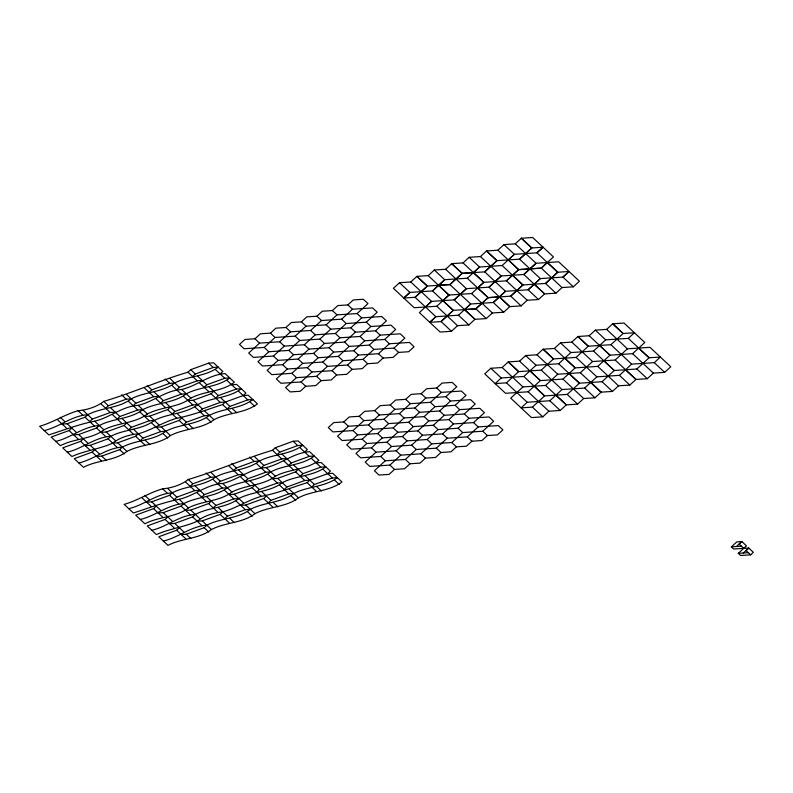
<?xml version="1.0" encoding="UTF-8"?>
<svg xmlns="http://www.w3.org/2000/svg" width="793" height="793" viewBox="0 0 793 793"><rect width="100%" height="100%" fill="white"/><g stroke="black" fill="none" stroke-linecap="round" stroke-linejoin="round"><path stroke-width="1.19" d="M44.259 430.579C59.495 427.031 71.826 415.651 87.755 414.729C101.504 407.404 118.772 408.504 131.242 398.869C145 391.544 162.258 392.644 174.728 383.009C188.486 375.684 205.754 376.784 218.224 367.149L213.198 367.476L195.316 373.999L192.61 376.487L187.991 372.175C159.185 380.699 132.54 392.872 103.724 401.397C96.776 406.948 86.982 409.922 78.12 410.734C64.471 414.561 53.29 422.441 39.65 426.267L48.869 434.901C64.064 430.004 79.072 424.205 94.674 421.202C109.91 417.653 122.231 406.264 138.16 405.342C153.396 401.793 165.727 390.404 181.647 389.492C196.892 385.933 209.213 374.544 225.143 373.632L234.361 382.266C221.891 391.901 204.624 390.8 190.875 398.126C178.405 407.761 161.138 406.66 147.379 413.976C134.919 423.611 117.651 422.52 103.893 429.836C91.423 439.471 74.155 438.37 60.407 445.696L51.178 437.062L69.06 430.54L71.776 428.051M55.797 441.384C71.033 437.835 83.354 426.446 99.284 425.524C113.042 418.198 130.3 419.299 142.77 409.664C156.528 402.338 173.796 403.439 186.266 393.804C200.014 386.478 217.282 387.579 229.752 377.944L224.726 378.271L206.854 384.793L204.138 387.281L199.529 382.969M57.522 419.745L62.141 424.067L67.157 423.74L85.039 417.217L89.649 421.529L92.365 419.041L110.237 412.529L115.263 412.191M101.018 403.885L105.628 408.207L108.344 405.719L126.216 399.196L131.242 398.869M67.326 452.179C82.561 448.63 94.882 437.24 110.812 436.319C124.57 428.993 141.838 430.093 154.308 420.459C168.057 413.133 185.324 414.233 197.794 404.599C211.553 397.273 228.81 398.373 241.28 388.739L236.264 389.076L218.382 395.588L215.676 398.086L211.057 393.764L193.185 400.287L188.159 400.614L183.55 396.292M112.547 414.689L117.156 419.001L119.872 416.513L137.754 409.991L142.77 409.664M128.525 401.357L133.135 405.679L135.851 403.181L153.733 396.669L158.749 396.331M144.504 388.025L149.114 392.347L151.83 389.859L169.702 383.336L174.728 383.009M78.854 462.973C94.099 459.425 106.421 448.035 122.35 447.113C136.099 439.788 153.366 440.888 165.836 431.253C179.595 423.938 196.862 425.028 209.332 415.393C223.081 408.078 240.348 409.178 252.818 399.543L247.793 399.87L229.92 406.383L227.204 408.881L222.595 404.559C207.399 409.466 192.392 415.254 176.789 418.258C163.15 422.084 151.969 429.965 138.329 433.791C129.467 434.604 119.664 437.567 112.715 443.128C99.452 449.155 85.198 450.474 71.935 456.49L62.716 447.857L80.589 441.344L83.305 438.846M69.06 430.54L73.67 434.861L78.695 434.534L96.568 428.012L101.177 432.334L106.203 432.007L124.075 425.484L128.694 429.796L131.41 427.308L149.282 420.786L154.308 420.459M156.033 398.829L160.652 403.141L163.358 400.653L181.24 394.131L186.266 393.804M172.012 385.497L176.631 389.819L179.337 387.321L197.219 380.809L202.245 380.471M94.833 449.651L92.127 452.139L74.245 458.661L83.473 467.295C97.222 459.97 114.489 461.07 126.959 451.435C140.718 444.11 157.985 445.21 170.445 435.575C184.204 428.25 201.472 429.35 213.941 419.715C227.69 412.39 244.958 413.49 257.428 403.855L248.209 395.221L243.183 395.548L225.301 402.071L220.285 402.398L202.403 408.92L199.697 411.408L195.078 407.096M80.589 441.344L85.208 445.656L90.224 445.329L108.096 438.807L112.715 443.128L117.741 442.801L135.613 436.279L140.222 440.601L142.938 438.103L160.81 431.59L165.836 431.253M140.054 412.152L144.673 416.474L149.699 416.147L167.571 409.624L172.18 413.936L174.896 411.448L192.768 404.936L197.794 404.599M215.508 369.637L220.117 373.959L222.833 371.461L213.604 362.827L208.589 363.164L190.707 369.677L187.991 372.175M151.592 422.947L156.201 427.268L161.227 426.941L179.099 420.419L183.718 424.741L186.424 422.243L204.307 415.73L209.332 415.393M238.574 391.236L243.183 395.548L245.899 393.06L236.671 384.427L231.655 384.754L227.036 380.432M128.783 508.68C144.019 505.131 156.34 493.742 172.269 492.82C186.028 485.494 203.286 486.595 215.755 476.96C229.514 469.644 246.782 470.735 259.252 461.11C273 453.784 290.268 454.885 302.738 445.25L297.712 445.577L279.84 452.089L277.124 454.587L272.514 450.265C243.699 458.8 217.054 470.963 188.248 479.497C181.3 485.048 171.496 488.022 162.634 488.835C148.995 492.661 137.813 500.542 124.164 504.368L133.393 513.002C148.588 508.095 163.596 502.296 179.188 499.303C194.424 495.754 206.755 484.364 222.674 483.443C237.92 479.894 250.241 468.504 266.17 467.583C281.406 464.034 293.727 452.644 309.657 451.723L318.885 460.356C306.415 469.991 289.148 468.891 275.389 476.216C262.919 485.851 245.652 484.751 231.903 492.076C219.433 501.711 202.165 500.611 188.407 507.936C175.947 517.571 158.679 516.471 144.921 523.796L135.702 515.163L153.574 508.64L156.29 506.152M506.42 280.831L518.642 269.63L541.252 268.133L553.455 256.922L532.678 237.503L521.368 238.247L515.272 243.847L503.971 244.601L497.865 250.201L486.555 250.955L480.449 256.555L469.149 257.299L463.043 262.909L451.732 263.653L445.626 269.263L434.326 270.007L428.22 275.617L416.91 276.361L410.804 281.971L399.503 282.714L393.397 288.325L414.174 307.743L436.784 306.247L448.997 295.026L471.607 293.549L483.819 282.328L506.43 280.841L518.632 269.63L541.232 268.133L547.358 262.523L557.737 272.237L569.037 271.493L558.649 261.789L536.048 263.276L523.826 274.487L501.226 275.974L489.003 287.175L466.413 288.672L454.191 299.873L431.59 301.37L425.484 306.97M140.311 519.474C155.547 515.926 167.868 504.546 183.798 503.624C197.556 496.299 214.824 497.399 227.294 487.764C241.042 480.439 258.31 481.539 270.78 471.904C284.538 464.579 301.796 465.679 314.266 456.044L309.25 456.371L291.368 462.894L288.652 465.382L284.043 461.07M142.046 497.845L146.655 502.167L151.681 501.83L169.553 495.318L174.163 499.63L176.879 497.142L194.761 490.619L199.777 490.292M185.532 481.985L190.142 486.307L192.858 483.809L210.73 477.297L215.755 476.96M497.865 250.201L518.642 269.63L508.254 259.916L514.35 254.305L536.96 252.818L543.076 247.218L531.776 247.961L519.554 259.162L496.963 260.659L484.731 271.86L462.141 273.357L449.918 284.558L427.318 286.055L415.116 297.266L403.786 298.039L409.882 292.429L432.492 290.932L444.704 279.721L434.326 270.007M151.84 530.279C167.085 526.73 179.406 515.341 195.336 514.419C209.084 507.094 226.352 508.194 238.822 498.559C252.58 491.234 269.838 492.334 282.308 482.699C296.067 475.374 313.334 476.474 325.804 466.839L320.778 467.166L302.906 473.689L300.19 476.177L295.571 471.865L277.699 478.377L272.683 478.714L268.064 474.392M197.06 492.78L201.68 497.102L204.386 494.604L222.268 488.091L227.294 487.764M213.039 479.458L217.659 483.77L220.365 481.282L238.247 474.759L243.273 474.432M229.018 466.125L233.638 470.447L236.344 467.949L254.226 461.437L259.252 461.11M428.22 275.617L438.608 285.331L449.909 284.578L462.111 273.367L473.431 272.623L479.527 267.013L502.138 265.526L514.37 254.315L503.971 244.601M163.378 541.074C178.613 537.525 190.935 526.136 206.864 525.214C220.623 517.888 237.89 518.989 250.36 509.354C264.109 502.028 281.376 503.129 293.846 493.494C307.605 486.168 324.862 487.269 337.332 477.634L332.307 477.971L314.434 484.483L311.718 486.981L307.109 482.659C291.913 487.566 276.906 493.355 261.313 496.359C247.664 500.185 236.492 508.065 222.843 511.881C213.981 512.704 204.178 515.668 197.229 521.229C183.966 527.246 169.722 528.574 156.459 534.591L147.23 525.957L165.103 519.435L167.819 516.947M153.574 508.64L158.184 512.962L163.209 512.635L181.082 506.112L185.701 510.424L190.726 510.097L208.599 503.585L213.208 507.897L215.924 505.409L233.796 498.886L238.822 498.559M240.557 476.92L245.166 481.242L247.882 478.754L265.754 472.231L270.78 471.904M448.977 295.046L438.608 285.331L448.997 295.036L442.881 300.646L453.269 310.36L475.879 308.844L481.995 303.253L492.374 312.967L503.674 312.224L509.78 306.623L521.1 305.87L527.196 300.26L538.497 299.516L544.603 293.916L555.923 293.162L562.019 287.562L573.319 286.818L579.425 281.208L569.047 271.493L562.941 277.104L540.33 278.591L528.108 289.792L505.508 291.289L493.286 302.49L470.695 303.987L458.473 315.217L435.892 316.694L429.776 322.295M256.536 463.598L261.145 467.91L263.861 465.422L281.733 458.909L286.759 458.572M496.933 260.669L486.555 250.955L496.943 260.659L484.731 271.87L505.508 291.299L493.296 302.51L503.674 312.224M179.357 527.741L176.641 530.239L158.769 536.752L167.987 545.386C181.746 538.07 199.013 539.171 211.473 529.536C225.232 522.21 242.499 523.311 254.969 513.676C268.718 506.35 285.986 507.451 298.455 497.816C312.214 490.49 329.482 491.591 341.942 481.956L332.723 473.322L327.697 473.649L309.825 480.171L304.799 480.499L286.927 487.011L284.211 489.509L279.602 485.187M165.103 519.435L169.722 523.757L174.747 523.43L192.62 516.907L197.229 521.229L202.255 520.892L220.127 514.379L224.746 518.691L227.452 516.203L245.334 509.681L250.36 509.354M469.149 257.299L479.527 267.013L467.315 278.224L444.734 279.701L432.502 290.912L453.279 310.35L441.067 321.571L429.756 322.315L435.863 316.704L415.086 297.286L427.288 286.075L416.91 276.361L427.298 286.075M473.431 272.623L483.799 282.338L477.703 287.948L467.315 278.224M224.578 490.252L229.187 494.574L234.213 494.237L252.085 487.725L256.704 492.037L259.41 489.549L277.292 483.026L282.308 482.699M300.022 447.738L304.631 452.06L307.347 449.562L298.128 440.928L293.103 441.255L275.23 447.777L272.514 450.265M492.374 312.967L486.278 318.578L474.967 319.321L464.579 309.607L470.685 304.006L449.909 284.578M531.756 247.961L521.368 238.247L531.756 247.961L519.554 259.172L540.33 278.591L528.118 289.802L538.497 299.516M410.804 281.971L431.57 301.39L419.368 312.601L440.145 332.029L451.455 331.286L457.551 325.675L468.851 324.932L474.957 319.321L454.191 299.903L466.393 288.682L445.626 269.263M236.106 501.047L240.725 505.369L245.741 505.042L263.623 498.519L268.232 502.831L270.948 500.343L288.821 493.831L293.846 493.494M543.076 247.208L536.96 252.818L557.737 272.237L545.515 283.448L522.924 284.945L510.712 296.156L488.101 297.643L475.879 308.844L464.579 309.607M323.088 469.327L327.697 473.649L330.413 471.161L321.195 462.527L316.169 462.854L311.55 458.532M557.737 272.237L545.534 283.448L555.923 293.162M490.847 368.259L484.741 373.87L505.518 393.288L528.118 391.801L540.33 380.59L562.941 379.094L575.153 367.883L597.763 366.386L609.976 355.175L632.586 353.688L644.798 342.467L624.022 323.048L612.721 323.792L606.625 329.392L595.315 330.146L589.209 335.746L577.909 336.5L571.803 342.1L560.492 342.844L554.386 348.454L543.086 349.198L536.98 354.808L525.67 355.551L519.564 361.162L508.263 361.905L502.157 367.516L490.847 368.259L501.235 377.974L523.846 376.477L536.058 365.266L558.668 363.769L570.881 352.558L593.491 351.071L605.703 339.85L628.314 338.363L634.42 332.753L623.11 333.506L610.907 344.717L588.297 346.204L576.085 357.415L553.474 358.912L541.262 370.123L518.652 371.62L506.44 382.831L495.129 383.584L501.235 377.974M522.924 386.934L510.712 398.155L531.488 417.574L542.789 416.831L548.885 411.22L560.195 410.487L566.291 404.876L577.611 404.123L583.707 398.522L595.018 397.779L601.114 392.168L612.434 391.425L618.53 385.814L629.84 385.071L635.936 379.46L625.568 369.746L619.452 375.357L596.842 376.844L584.629 388.064L562.019 389.551L549.807 400.762L527.196 402.259L521.1 407.87L532.4 407.116L544.603 395.905L567.223 394.408L579.425 383.207L602.046 381.711L614.248 370.5L636.868 369.003L649.07 357.792L660.371 357.048L670.769 366.753L664.663 372.363L653.353 373.106L647.257 378.717L635.956 379.46L615.18 360.032L592.569 361.529L580.357 372.74L557.747 374.227L545.534 385.448L522.924 386.934L502.157 367.516M615.18 360.032L627.392 348.821L649.992 347.334L660.371 357.048L654.275 362.649L631.664 364.136L625.568 369.746M743.735 548.36L746.451 545.871L741.842 541.55L736.836 541.887L731.384 546.863L733.684 549.024L748.761 548.032L753.35 552.344L750.634 554.842L740.593 555.496L738.283 553.336L743.735 548.36L739.126 544.048L741.842 541.55L736.41 546.536M85.039 417.217L87.755 414.729M96.568 428.012L99.284 425.524M108.096 438.807L110.812 436.319M124.075 425.484L126.791 422.986M92.127 452.139L96.736 456.461L101.762 456.124L119.634 449.611L122.35 447.113M135.613 436.279L138.329 433.791M167.571 409.624L170.287 407.136M254.979 338.789L260.411 333.803L270.463 333.139L275.895 328.163L285.946 327.499L291.378 322.513L301.419 321.849L306.861 316.873L316.903 316.209L322.345 311.223L332.386 310.559L337.828 305.583L347.869 304.918L353.301 299.932L363.353 299.268L367.962 303.59L357.088 313.552L336.995 314.88L326.131 324.843L306.039 326.171L295.165 336.133L275.072 337.461L264.198 347.423L244.105 348.751L239.496 344.43L244.928 339.454L254.979 338.789L259.589 343.101L279.681 341.773L290.555 331.811L310.648 330.483L321.522 320.521L341.614 319.192L352.479 309.23L372.571 307.902L377.181 312.224L366.316 322.186L346.224 323.514L335.35 333.476L315.257 334.805L304.383 344.767L284.291 346.095L273.426 356.057L253.334 357.385L248.715 353.063L259.589 343.101M179.099 420.419L181.815 417.931M211.057 393.764L213.773 391.276M268.807 351.735L257.943 361.697L262.552 366.019L282.645 364.691L293.519 354.729L313.612 353.4L324.476 343.438L344.568 342.11L355.442 332.148L375.535 330.82L386.409 320.858L381.8 316.536L361.707 317.864L350.833 327.826L330.74 329.154L319.866 339.117L299.774 340.445L288.9 350.407L268.807 351.735L264.198 347.423M222.595 404.559L225.301 402.071M278.036 360.369L267.162 370.331L271.771 374.653L291.864 373.325L302.738 363.363L322.83 362.034L333.704 352.072L353.797 350.744L364.661 340.782L384.754 339.454L395.628 329.491L391.018 325.17L370.926 326.498L360.052 336.46L339.959 337.788L329.085 347.75L308.992 349.079L298.128 359.041L278.036 360.369L273.426 356.057M287.254 369.003L276.38 378.965L281 383.287L301.092 381.958L311.956 371.996L332.049 370.668L342.923 360.706L363.016 359.378L373.89 349.416L393.982 348.087L404.846 338.125L400.237 333.803L380.144 335.132L369.28 345.094L349.188 346.422L338.314 356.384L318.221 357.712L307.347 367.674L287.254 369.003L282.645 364.691M296.473 377.637L285.609 387.599L290.218 391.92L300.26 391.256L305.701 386.27L315.743 385.606L321.185 380.63L331.226 379.966L336.658 374.98L346.71 374.316L352.142 369.34L362.193 368.676L367.625 363.69L377.676 363.025L383.108 358.049L393.159 357.385L398.592 352.399L408.633 351.735L414.075 346.759L409.466 342.437L389.373 343.765L378.499 353.728L358.406 355.056L347.532 365.018L327.44 366.346L316.566 376.308L296.473 377.637L291.864 373.325M169.553 495.318L172.269 492.82M403.815 298.009L409.931 292.409L399.503 282.714M181.082 506.112L183.798 503.624M192.62 516.907L195.336 514.419M208.599 503.585L211.315 501.087M176.641 530.239L181.25 534.551L186.276 534.224L204.148 527.702L206.864 525.214M220.127 514.379L222.843 511.881M252.085 487.725L254.801 485.227M453.279 310.341L441.077 321.542L451.455 331.286M343.785 421.935L349.227 416.949L359.269 416.285L364.701 411.309L374.752 410.645L380.184 405.659L390.235 404.995L395.667 400.019L405.719 399.355L411.151 394.369L421.202 393.705L426.634 388.729L436.675 388.064L442.117 383.078L452.159 382.414L456.768 386.726L445.904 396.698L425.811 398.027L414.937 407.989L394.845 409.317L383.971 419.279L363.878 420.607L353.014 430.569L332.921 431.898L328.302 427.576L333.744 422.6L343.785 421.935L348.395 426.247L368.487 424.919L379.361 414.957L399.454 413.629L410.328 403.667L430.421 402.338L441.295 392.376L461.387 391.048L465.997 395.37L455.123 405.332L435.03 406.66L424.156 416.622L404.063 417.951L393.199 427.913L373.106 429.241L362.232 439.203L342.14 440.531L337.531 436.209L348.395 426.247M263.623 498.519L266.329 496.031M295.571 471.865L298.287 469.367M357.623 434.881L346.749 444.843L351.358 449.165L371.451 447.837L382.325 437.875L402.418 436.546L413.292 426.584L433.384 425.256L444.249 415.294L464.341 413.966L475.215 404.004L470.606 399.682L450.513 401.01L439.639 410.972L419.547 412.301L408.673 422.263L388.58 423.591L377.716 433.553L357.623 434.881L353.014 430.569M307.109 482.659L309.825 480.171M512.536 275.23L522.914 284.945L510.702 296.146L521.1 305.87M366.842 443.515L355.968 453.477L360.587 457.799L380.68 456.471L391.544 446.509L411.636 445.18L422.51 435.218L442.603 433.89L453.477 423.928L473.57 422.6L484.434 412.638L479.824 408.316L459.732 409.644L448.868 419.606L428.775 420.934L417.901 430.896L397.808 432.225L386.934 442.187L366.842 443.515L362.232 439.203M569.037 271.493L562.931 277.104L573.319 286.818M376.06 452.149L365.196 462.111L369.806 466.433L389.898 465.104L400.772 455.142L420.865 453.814L431.729 443.852L451.822 442.524L462.696 432.562L482.788 431.233L493.662 421.271L489.053 416.949L468.96 418.278L458.086 428.24L437.994 429.568L427.12 439.53L407.027 440.858L396.153 450.82L376.06 452.149L371.451 447.837M385.289 460.783L374.415 470.745L379.024 475.066L389.076 474.402L394.508 469.416L404.559 468.752L409.991 463.776L420.032 463.112L425.474 458.126L435.516 457.462L440.958 452.486L450.999 451.822L456.441 446.836L466.482 446.172L471.914 441.195L481.966 440.531L487.398 435.545L497.449 434.881L502.881 429.905L498.272 425.583L478.179 426.912L467.305 436.874L447.212 438.202L436.348 448.164L416.246 449.492L405.382 459.454L385.289 460.783L380.68 456.471M743.309 553.008L748.761 548.032L746.025 550.52L750.634 554.842M731.384 546.863L741.425 546.199M738.283 553.336L748.334 552.681M628.314 338.363L649.07 357.792L638.692 348.077M654.275 362.649L664.663 372.363M515.272 243.847L536.048 263.276L523.836 274.487L544.613 293.906L534.224 284.201M541.252 268.133L562.019 287.562M632.586 353.688L653.353 373.106M606.625 329.392L627.392 348.821M595.315 330.146L605.703 339.85M610.907 344.717L631.664 364.136M636.868 369.003L647.257 378.717M589.209 335.746L609.986 355.175L599.597 345.461M502.138 265.526L522.924 284.945M593.491 351.071L614.258 370.49L603.87 360.785M619.452 375.357L629.84 385.071M480.449 256.555L501.216 275.984L489.013 287.195L509.79 306.613L499.402 296.909L488.101 297.653L481.985 303.263L471.607 293.549M506.43 280.841L527.196 300.26M571.803 342.1L592.569 361.529M597.763 366.386L618.53 385.814M560.492 342.844L570.881 352.558M576.085 357.415L596.842 376.844M602.046 381.711L612.434 391.425M463.043 262.909L483.819 282.328M554.386 348.454L575.163 367.873L564.775 358.168M580.357 372.74L601.134 392.168L590.745 382.454M558.668 363.769L579.435 383.197L569.047 373.493M584.629 388.064L595.018 397.779M536.98 354.808L557.747 374.227M562.941 379.094L583.707 398.522M475.889 308.864L486.278 318.578M525.67 355.551L536.058 365.266M541.262 370.123L562.019 389.551M567.223 394.408L577.611 404.123M519.564 361.162L540.34 380.581L529.952 370.876M545.534 385.448L566.311 404.866L555.923 395.162M458.473 315.217L468.851 324.932M523.846 376.477L544.613 395.905L534.224 386.191M549.807 400.762L560.195 410.487M436.784 306.247L457.551 325.675M528.118 391.801L548.885 411.22M506.44 382.831L527.196 402.259M532.4 407.116L542.789 416.831M334.616 480.132L339.235 484.444M250.102 402.031L254.712 406.343M291.13 495.992L295.739 500.304M206.616 417.891L211.225 422.203M247.644 511.842L252.253 516.164M163.12 433.751L167.739 438.063M204.148 527.702L208.767 532.024M119.634 449.611L124.243 453.923M347.869 304.918L352.479 309.23M357.088 313.552L361.707 317.864M366.316 322.186L370.926 326.498M375.535 330.82L380.144 335.132M384.754 339.454L389.373 343.765M393.982 348.087L398.592 352.399M436.675 388.064L441.295 392.376M445.904 396.698L450.513 401.01M455.123 405.332L459.732 409.644M464.341 413.966L468.96 418.278M473.57 422.6L478.179 426.912M482.788 431.233L487.398 435.545M332.386 310.559L336.995 314.88M341.614 319.192L346.224 323.514M350.833 327.826L355.442 332.148M360.052 336.46L364.661 340.782M369.28 345.094L373.89 349.416M378.499 353.728L383.108 358.049M421.202 393.705L425.811 398.027M430.421 402.338L435.03 406.66M439.639 410.972L444.249 415.294M448.868 419.606L453.477 423.928M458.086 428.24L462.696 432.562M467.305 436.874L471.914 441.195M316.903 316.209L321.522 320.521M326.131 324.843L330.74 329.154M335.35 333.476L339.959 337.788M344.568 342.11L349.188 346.422M353.797 350.744L358.406 355.056M363.016 359.378L367.625 363.69M405.719 399.355L410.328 403.667M414.937 407.989L419.547 412.301M424.156 416.622L428.775 420.934M433.384 425.256L437.994 429.568M442.603 433.89L447.212 438.202M451.822 442.524L456.441 446.836M301.419 321.849L306.039 326.171M310.648 330.483L315.257 334.805M319.866 339.117L324.476 343.438M329.085 347.75L333.704 352.072M338.314 356.384L342.923 360.706M347.532 365.018L352.142 369.34M390.235 404.995L394.845 409.317M399.454 413.629L404.063 417.951M408.673 422.263L413.292 426.584M417.901 430.896L422.51 435.218M427.12 439.53L431.729 443.852M436.348 448.164L440.958 452.486M285.946 327.499L290.555 331.811M295.165 336.133L299.774 340.445M304.383 344.767L308.992 349.079M313.612 353.4L318.221 357.712M322.83 362.034L327.44 366.346M332.049 370.668L336.658 374.98M374.752 410.645L379.361 414.957M383.971 419.279L388.58 423.591M393.199 427.913L397.808 432.225M402.418 436.546L407.027 440.858M411.636 445.18L416.246 449.492M420.865 453.814L425.474 458.126M270.463 333.139L275.072 337.461M279.681 341.773L284.291 346.095M288.9 350.407L293.519 354.729M298.128 359.041L302.738 363.363M307.347 367.674L311.956 371.996M316.566 376.308L321.185 380.63M359.269 416.285L363.878 420.607M368.487 424.919L373.106 429.241M377.716 433.553L382.325 437.875M386.934 442.187L391.544 446.509M396.153 450.82L400.772 455.142M405.382 459.454L409.991 463.776M301.092 381.958L305.701 386.27M389.898 465.104L394.508 469.416M293.103 441.255L297.712 445.577M304.631 452.06L309.25 456.371M316.169 462.854L320.778 467.166M327.697 473.649L332.307 477.971M208.589 363.164L213.198 367.476M220.117 373.959L224.726 378.271M231.655 384.754L236.264 389.076M243.183 395.548L247.793 399.87M275.23 447.777L279.84 452.089M282.149 454.26L291.368 462.894M293.678 465.055L302.906 473.689M305.216 475.85L314.434 484.483M316.744 486.644L321.353 490.966M190.707 369.677L195.316 373.999M197.626 376.16L206.854 384.793M209.164 386.954L218.382 395.588M220.692 397.749L229.92 406.383M232.23 408.554L236.839 412.866M277.124 454.587L281.733 458.909M288.652 465.382L293.271 469.704M300.19 476.177L304.799 480.499M311.718 486.981L316.328 491.293M192.61 376.487L197.219 380.809M204.138 387.281L208.747 391.603M215.676 398.086L220.285 402.398M227.204 408.881L231.814 413.193M254.632 456.788L263.861 465.422M266.17 467.583L275.389 476.216M277.699 478.377L286.927 487.011M289.237 489.182L298.455 497.816M170.118 378.687L179.337 387.321M181.647 389.492L190.875 398.126M193.185 400.287L202.403 408.92M204.713 411.081L213.941 419.715M249.617 457.115L254.226 461.437M261.145 467.91L265.754 472.231M272.683 478.714L277.292 483.026M284.211 489.509L288.821 493.831M165.093 379.014L169.702 383.336M176.631 389.819L181.24 394.131M188.159 400.614L192.768 404.936M199.697 411.408L204.307 415.73M231.734 463.637L236.344 467.949M238.653 470.12L247.882 478.754M250.191 480.915L259.41 489.549M261.72 491.71L270.948 500.343M273.258 502.504L277.867 506.826M147.22 385.537L151.83 389.859M154.139 392.02L163.358 400.653M165.678 402.814L174.896 411.448M177.206 413.609L186.424 422.243M188.734 424.414L193.353 428.726M233.638 470.447L238.247 474.759M245.166 481.242L249.775 485.564M256.704 492.037L261.313 496.359M268.232 502.831L272.842 507.153M149.114 392.347L153.733 396.669M160.652 403.141L165.261 407.463M172.18 413.936L176.789 418.258M183.718 424.741L188.328 429.053M211.146 472.648L220.365 481.282M222.674 483.443L231.903 492.076M234.213 494.237L243.431 502.871M245.741 505.042L254.969 513.676M126.632 394.547L135.851 403.181M138.16 405.342L147.379 413.976M149.699 416.147L158.917 424.78M161.227 426.941L170.445 435.575M206.121 472.975L210.73 477.297M217.659 483.77L222.268 488.091M229.187 494.574L233.796 498.886M240.725 505.369L245.334 509.681M121.607 394.874L126.216 399.196M133.135 405.679L137.754 409.991M144.673 416.474L149.282 420.786M156.201 427.268L160.81 431.59M188.248 479.497L192.858 483.809M195.167 485.97L204.386 494.604M206.705 496.775L215.924 505.409M218.234 507.57L227.452 516.203M229.762 518.364L234.381 522.686M103.724 401.397L108.344 405.719M110.653 407.88L119.872 416.513M122.181 418.674L131.41 427.308M133.72 429.469L142.938 438.103M145.248 440.264L149.857 444.586M190.142 486.307L194.761 490.619M201.68 497.102L206.289 501.424M213.208 507.897L217.817 512.219M224.746 518.691L229.355 523.013M105.628 408.207L110.237 412.529M117.156 419.001L121.775 423.323M128.694 429.796L133.303 434.118M140.222 440.601L144.832 444.913M167.66 488.508L176.879 497.142M179.188 499.303L188.407 507.936M190.726 510.097L199.945 518.731M202.255 520.892L211.473 529.536M83.136 410.407L92.365 419.041M94.674 421.202L103.893 429.836M106.203 432.007L115.431 440.64M117.741 442.801L126.959 451.435M162.634 488.835L167.244 493.157M174.163 499.63L178.782 503.951M185.701 510.424L190.31 514.746M197.229 521.229L201.838 525.541M78.12 410.734L82.73 415.056M89.649 421.529L94.258 425.851M101.177 432.334L105.796 436.646M112.715 443.128L117.324 447.45M144.752 495.357L149.371 499.669M151.681 501.83L160.9 510.464M163.209 512.635L172.438 521.269M174.747 523.43L183.966 532.063M186.276 534.224L190.885 538.546M60.238 417.257L64.848 421.569M67.157 423.74L76.386 432.373M78.695 434.534L87.914 443.168M90.224 445.329L99.452 453.963M101.762 456.124L106.371 460.446M146.655 502.167L151.265 506.479M158.184 512.962L162.803 517.274M169.722 523.757L174.331 528.079M181.25 534.551L185.859 538.873M62.141 424.067L66.751 428.379M73.67 434.861L78.279 439.183M85.208 445.656L89.817 449.978M96.736 456.461L101.345 460.773M623.11 333.506L612.721 323.792L623.11 333.506M588.297 346.204L577.909 336.5L588.287 346.214M462.121 273.367L451.732 263.653L462.111 273.367M488.101 297.653L477.713 287.938L488.091 297.653M553.474 358.912L543.086 349.198L553.464 358.912M518.652 371.62L508.263 361.905L518.642 371.62"/></g></svg>
